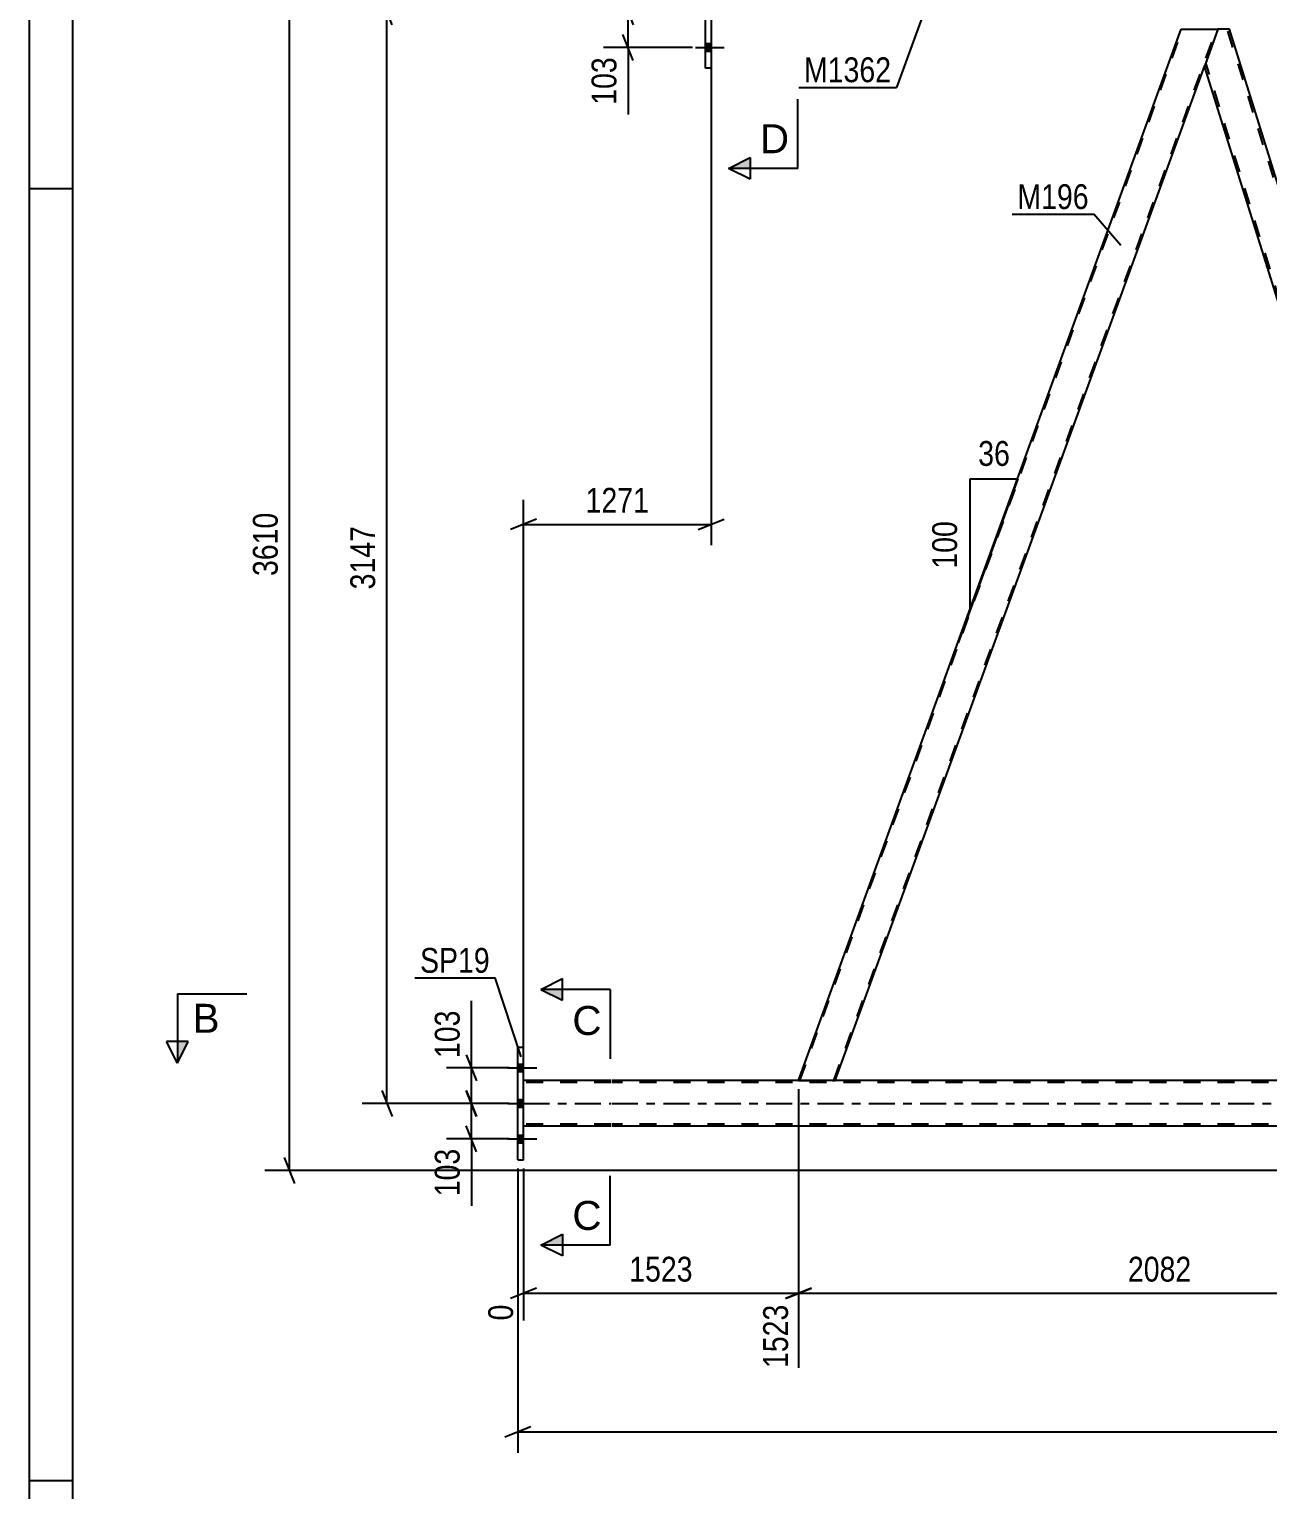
# Model space of a CAD drawing. Header units: millimetres. Extents: x 0 to 841, y 0 to 594.
# Drawn here: x 0 to 142.8, y 297 to 465.4 of the extents above; entities that cross this region are included whole.
import ezdxf

# ---------------------------------------------------------------- set-up
doc = ezdxf.new("R2010")
doc.units = ezdxf.units.MM
doc.linetypes.add('DXK_LINE_DOT2', pattern=[3.9198, 1.9599, -1.9599])
doc.linetypes.add('DXK_LINE_DOT3', pattern=[5.9187, 2.979, -0.9799, 0.9799, -0.9799])
doc.styles.add('Arial', font='ARIAL.TTF', dxfattribs={"height": 0.2})
doc.styles.add('Arial Narrow', font='ARIALN.TTF', dxfattribs={"height": 0.2})

# ---------------------------------------------------------------- blocks, each defined once
blk = doc.blocks.new('Unknown-318885092-1133')
at = {"color": 5, "linetype": 'Continuous'}
for p, q in [((0, 594), (0, 0)), ((5, 589), (5, 5)), ((5, 447), (0, 447)), ((5, 298), (0, 298))]:
    blk.add_line(p, q, dxfattribs=at)
blk = doc.blocks.new('Part-318885092-3860 - 3819')
at = {"color": 2, "linetype": 'Continuous'}
for p, q in [((137.04, 465.4), (135.52, 461.21)), ((138.36, 465.4), (137.04, 465.4)), ((174.64, 349), (138.36, 465.4)), ((170.45, 349), (135.5, 461.15)), ((135.52, 461.21), (135.51, 461.2))]:
    blk.add_line(p, q, dxfattribs=at)
at = {"color": 7, "linetype": 'DXK_LINE_DOT2'}
for p, q in [((174.93, 347.28), (138.11, 465.4)), ((172.21, 344.18), (135.63, 461.52)), ((135.52, 461.21), (135.5, 461.15)), ((171.96, 344.18), (170.45, 349)), ((175.06, 347.65), (174.64, 349)), ((173.8, 344.18), (175.06, 347.65)), ((171.96, 344.18), (173.8, 344.18))]:
    blk.add_line(p, q, dxfattribs=at)
blk = doc.blocks.new('Part-318885092-3903 - 3819')
at = {"color": 2, "linetype": 'Continuous'}
for p, q in [((88.67, 344.18), (132.79, 465.4)), ((132.79, 465.4), (137.04, 465.4)), ((92.92, 344.18), (135.51, 461.2))]:
    blk.add_line(p, q, dxfattribs=at)
at = {"color": 7, "linetype": 'DXK_LINE_DOT2'}
for p, q in [((88.84, 344.18), (132.96, 465.4)), ((92.75, 344.18), (136.87, 465.4)), ((137.04, 465.4), (135.51, 461.2)), ((88.67, 344.18), (92.92, 344.18))]:
    blk.add_line(p, q, dxfattribs=at)
blk = doc.blocks.new('Part-318885092-3912 - 3819')
at = {"color": 2, "linetype": 'Continuous'}
for p, q in [((67.1, 344.18), (56.98, 344.18)), ((167.32, 344.18), (67.2, 344.18)), ((67.1, 338.9), (56.98, 338.9)), ((167.32, 338.9), (67.2, 338.9))]:
    blk.add_line(p, q, dxfattribs=at)
at = {"color": 7, "linetype": 'DXK_LINE_DOT2'}
for p, q in [((56.98, 338.9), (56.98, 344.18)), ((67.1, 343.94), (56.98, 343.94)), ((742.58, 343.94), (67.2, 343.94)), ((67.1, 339.14), (56.98, 339.14)), ((742.58, 339.14), (67.2, 339.14))]:
    blk.add_line(p, q, dxfattribs=at)
at = {"color": 7, "linetype": 'DXK_LINE_DOT3'}
for p, q in [((56.98, 341.54), (67.1, 341.54)), ((67.2, 341.54), (742.58, 341.54))]:
    blk.add_line(p, q, dxfattribs=at)
blk = doc.blocks.new('Bolt-318885092-3988 - 3819')
at = {"linetype": 'Continuous'}
for points in [[(56.98, 345.2), (56.98, 346.08), (56.34, 346.08), (56.34, 345.2)], [(56.98, 345.2), (56.98, 346.08), (56.34, 346.08), (56.34, 345.2)], [(56.98, 345.2), (56.98, 346.08), (56.34, 346.08), (56.34, 345.2)], [(56.98, 341.1), (56.98, 341.98), (56.34, 341.98), (56.34, 341.1)], [(56.98, 341.1), (56.98, 341.98), (56.34, 341.98), (56.34, 341.1)], [(56.98, 337), (56.98, 337.88), (56.34, 337.88), (56.34, 337)], [(56.98, 337), (56.98, 337.88), (56.34, 337.88), (56.34, 337)], [(56.98, 337), (56.98, 337.88), (56.34, 337.88), (56.34, 337)]]:
    blk.add_hatch(color=1, dxfattribs=at).paths.add_polyline_path(points)
at = {"color": 1, "linetype": 'Continuous'}
for p, q in [((55.18, 345.64), (58.5, 345.64)), ((55.18, 345.64), (58.5, 345.64)), ((55.18, 345.64), (58.5, 345.64)), ((56.34, 346.08), (56.98, 346.08)), ((56.34, 346.08), (56.98, 346.08)), ((56.34, 346.08), (56.98, 346.08)), ((56.34, 345.2), (56.98, 345.2)), ((56.34, 345.2), (56.98, 345.2)), ((56.34, 345.2), (56.98, 345.2)), ((56.34, 341.98), (56.98, 341.98)), ((56.34, 341.98), (56.98, 341.98)), ((55.18, 341.54), (58.5, 341.54)), ((55.18, 341.54), (58.5, 341.54)), ((56.34, 341.1), (56.98, 341.1)), ((56.34, 341.1), (56.98, 341.1)), ((55.18, 337.44), (58.5, 337.44)), ((55.18, 337.44), (58.5, 337.44)), ((55.18, 337.44), (58.5, 337.44)), ((56.34, 337.88), (56.98, 337.88)), ((56.34, 337.88), (56.98, 337.88)), ((56.34, 337.88), (56.98, 337.88)), ((56.34, 337), (56.98, 337)), ((56.34, 337), (56.98, 337)), ((56.34, 337), (56.98, 337))]:
    blk.add_line(p, q, dxfattribs=at)
blk = doc.blocks.new('Part-318885092-4006 - 3819')
at = {"color": 2, "linetype": 'Continuous'}
for p, q in [((78.6, 473.9), (77.96, 473.9)), ((77.96, 460.9), (77.96, 473.9)), ((78.6, 473.9), (78.6, 460.9)), ((78.6, 460.9), (77.96, 460.9))]:
    blk.add_line(p, q, dxfattribs=at)
blk = doc.blocks.new('Part-318885092-4136 - 3819')
at = {"color": 2, "linetype": 'Continuous'}
for p, q in [((56.34, 335.04), (56.34, 348.04)), ((56.34, 348.04), (56.98, 348.04)), ((56.98, 335.04), (56.98, 348.04)), ((56.34, 335.04), (56.98, 335.04))]:
    blk.add_line(p, q, dxfattribs=at)
blk = doc.blocks.new('Bolt-318885092-4148 - 3819')
at = {"linetype": 'Continuous'}
for points in [[(78.6, 471.06), (78.6, 471.94), (77.96, 471.94), (77.96, 471.06)], [(78.6, 471.06), (78.6, 471.94), (77.96, 471.94), (77.96, 471.06)], [(78.6, 471.06), (78.6, 471.94), (77.96, 471.94), (77.96, 471.06)], [(78.6, 466.96), (78.6, 467.84), (77.96, 467.84), (77.96, 466.96)], [(78.6, 466.96), (78.6, 467.84), (77.96, 467.84), (77.96, 466.96)], [(78.6, 462.86), (78.6, 463.74), (77.96, 463.74), (77.96, 462.86)], [(78.6, 462.86), (78.6, 463.74), (77.96, 463.74), (77.96, 462.86)], [(78.6, 462.86), (78.6, 463.74), (77.96, 463.74), (77.96, 462.86)]]:
    blk.add_hatch(color=1, dxfattribs=at).paths.add_polyline_path(points)
at = {"color": 1, "linetype": 'Continuous'}
for p, q in [((77.96, 471.94), (78.6, 471.94)), ((77.96, 471.94), (78.6, 471.94)), ((77.96, 471.94), (78.6, 471.94)), ((76.8, 471.5), (80.12, 471.5)), ((76.8, 471.5), (80.12, 471.5)), ((76.8, 471.5), (80.12, 471.5)), ((77.96, 471.06), (78.6, 471.06)), ((77.96, 471.06), (78.6, 471.06)), ((77.96, 471.06), (78.6, 471.06)), ((76.8, 467.4), (80.12, 467.4)), ((76.8, 467.4), (80.12, 467.4)), ((77.96, 467.84), (78.6, 467.84)), ((77.96, 467.84), (78.6, 467.84)), ((77.96, 466.96), (78.6, 466.96)), ((77.96, 466.96), (78.6, 466.96)), ((76.8, 463.3), (80.12, 463.3)), ((76.8, 463.3), (80.12, 463.3)), ((76.8, 463.3), (80.12, 463.3)), ((77.96, 463.74), (78.6, 463.74)), ((77.96, 463.74), (78.6, 463.74)), ((77.96, 463.74), (78.6, 463.74)), ((77.96, 462.86), (78.6, 462.86)), ((77.96, 462.86), (78.6, 462.86)), ((77.96, 462.86), (78.6, 462.86))]:
    blk.add_line(p, q, dxfattribs=at)
blk = doc.blocks.new('StraightDimension-318885092-4994 - 3819')
at = {"color": 7, "linetype": 'Continuous'}
for p, q in [((50.37, 343.04), (51.57, 340.04)), ((55.34, 341.54), (48.12, 341.54)), ((50.97, 337.44), (50.97, 341.54)), ((51.57, 335.94), (50.37, 338.94)), ((55.34, 337.44), (48.12, 337.44))]:
    blk.add_line(p, q, dxfattribs=at)
at = {"color": 0}
blk.add_wipeout([(50.22, 336.92), (46.02, 336.92), (46.02, 330.23), (50.22, 330.23)], dxfattribs=at)
at = {"color": 7, "linetype": 'Continuous'}
blk.add_line((50.97, 337.44), (50.97, 329.71), dxfattribs=at)
blk.add_line((50.97, 337.44), (50.97, 329.71), dxfattribs=at)
at = {"color": 3, "style": 'Arial Narrow'}
blk.add_text('103', height=2.863, rotation=90.0002, dxfattribs=at).set_placement((49.62, 330.83))
blk = doc.blocks.new('StraightDimension-318885092-4890 - 3819')
at = {"color": 7, "linetype": 'Continuous'}
for p, q in [((88.67, 343.18), (88.67, 311.03)), ((171.96, 343.18), (171.96, 311.03)), ((90.17, 320.24), (87.17, 319.04)), ((170.46, 319.04), (173.46, 320.24)), ((88.67, 319.64), (171.96, 319.64))]:
    blk.add_line(p, q, dxfattribs=at)
at = {"color": 0}
blk.add_wipeout([(134.57, 320.39), (134.57, 324.59), (126.06, 324.59), (126.06, 320.39)], dxfattribs=at)
at = {"color": 0, "linetype": 'Continuous'}
blk.add_wipeout([(171.36, 318.94), (167.16, 318.94), (167.16, 310.43), (171.36, 310.43)], dxfattribs=at)
at = {"color": 3, "style": 'Arial Narrow'}
blk.add_text('2082', height=2.863, dxfattribs=at).set_placement((126.66, 320.99))
at = {"color": 3, "linetype": 'Continuous', "style": 'Arial Narrow'}
blk.add_text('3605', height=2.863, rotation=90.0002, dxfattribs=at).set_placement((170.76, 311.03))
blk = doc.blocks.new('StraightDimension-318885092-5021 - 3819')
at = {"color": 7, "linetype": 'Continuous'}
for p, q in [((68.44, 468.9), (69.64, 465.9)), ((76.46, 467.4), (66.19, 467.4)), ((69.04, 463.3), (69.04, 467.4)), ((76.46, 463.3), (66.19, 463.3)), ((69.64, 461.8), (68.44, 464.8))]:
    blk.add_line(p, q, dxfattribs=at)
at = {"color": 0}
blk.add_wipeout([(68.29, 462.78), (64.09, 462.78), (64.09, 456.09), (68.29, 456.09)], dxfattribs=at)
at = {"color": 7, "linetype": 'Continuous'}
blk.add_line((69.04, 463.3), (69.04, 455.57), dxfattribs=at)
blk.add_line((69.04, 463.3), (69.04, 455.57), dxfattribs=at)
at = {"color": 3, "style": 'Arial Narrow'}
blk.add_text('103', height=2.863, rotation=90.0002, dxfattribs=at).set_placement((67.69, 456.69))
blk = doc.blocks.new('StraightDimension-318885092-4951 - 3819')
at = {"color": 7, "linetype": 'Continuous'}
for p, q in [((78.6, 464.4), (78.6, 405.9)), ((56.98, 345.18), (56.98, 411.15)), ((58.48, 408.9), (55.48, 407.7)), ((56.98, 408.3), (78.6, 408.3)), ((77.1, 407.7), (80.1, 408.9))]:
    blk.add_line(p, q, dxfattribs=at)
at = {"color": 0}
blk.add_wipeout([(72.05, 409.05), (72.05, 413.25), (63.54, 413.25), (63.54, 409.05)], dxfattribs=at)
at = {"color": 3, "style": 'Arial Narrow'}
blk.add_text('1271', height=2.863, dxfattribs=at).set_placement((64.14, 409.65))
blk = doc.blocks.new('StraightDimension-318885092-4946 - 3819')
at = {"color": 7, "linetype": 'Continuous'}
for p, q in [((41.83, 465.9), (40.63, 468.9)), ((76.96, 467.4), (38.38, 467.4)), ((41.23, 341.54), (41.23, 467.4)), ((40.63, 343.04), (41.83, 340.04)), ((55.34, 341.54), (38.38, 341.54))]:
    blk.add_line(p, q, dxfattribs=at)
at = {"color": 0}
blk.add_wipeout([(40.48, 408.73), (36.28, 408.73), (36.28, 400.21), (40.48, 400.21)], dxfattribs=at)
at = {"color": 3, "style": 'Arial Narrow'}
blk.add_text('3147', height=2.863, rotation=90.0002, dxfattribs=at).set_placement((39.88, 400.81))
blk = doc.blocks.new('StraightDimension-318885092-4658 - 3819')
at = {"color": 7, "linetype": 'Continuous'}
for p, q in [((88.67, 343.18), (88.67, 311.03)), ((56.98, 334.04), (56.98, 316.51)), ((58.48, 320.24), (55.48, 319.04)), ((87.17, 319.04), (90.17, 320.24)), ((56.98, 319.64), (88.67, 319.64))]:
    blk.add_line(p, q, dxfattribs=at)
at = {"color": 0}
blk.add_wipeout([(77.08, 320.39), (77.08, 324.59), (68.57, 324.59), (68.57, 320.39)], dxfattribs=at)
at = {"color": 0, "linetype": 'Continuous'}
for points in [[(56.38, 318.94), (52.18, 318.94), (52.18, 315.91), (56.38, 315.91)], [(88.07, 318.94), (83.87, 318.94), (83.87, 310.43), (88.07, 310.43)]]:
    blk.add_wipeout(points, dxfattribs=at)
at = {"color": 3, "style": 'Arial Narrow'}
blk.add_text('1523', height=2.863, dxfattribs=at).set_placement((69.17, 320.99))
at = {"color": 3, "linetype": 'Continuous', "style": 'Arial Narrow'}
for s, height, p in [('0', 2.86, (55.78, 316.51)), ('1523', 2.863, (87.47, 311.03))]:
    blk.add_text(s, height=height, rotation=90.0002, dxfattribs=at).set_placement(p)
blk = doc.blocks.new('StraightDimension-318885092-5002 - 3819')
at = {"color": 7, "linetype": 'Continuous'}
for p, q in [((50.37, 347.14), (51.57, 344.14)), ((55.34, 345.64), (48.12, 345.64)), ((50.97, 341.54), (50.97, 345.64)), ((51.57, 340.04), (50.37, 343.04)), ((55.34, 341.54), (48.12, 341.54))]:
    blk.add_line(p, q, dxfattribs=at)
at = {"color": 0}
blk.add_wipeout([(50.22, 352.85), (46.02, 352.85), (46.02, 346.17), (50.22, 346.17)], dxfattribs=at)
at = {"color": 7, "linetype": 'Continuous'}
blk.add_line((50.97, 345.64), (50.97, 353.37), dxfattribs=at)
blk.add_line((50.97, 345.64), (50.97, 353.37), dxfattribs=at)
at = {"color": 3, "style": 'Arial Narrow'}
blk.add_text('103', height=2.863, rotation=90.0002, dxfattribs=at).set_placement((49.62, 346.77))
blk = doc.blocks.new('StraightDimension-318885092-4647 - 3819')
at = {"color": 7, "linetype": 'Continuous'}
for p, q in [((56.34, 334.04), (56.34, 301.26)), ((57.84, 304.26), (54.84, 303.06)), ((56.34, 303.66), (794.31, 303.66))]:
    blk.add_line(p, q, dxfattribs=at)
blk = doc.blocks.new('StraightDimension-318885092-5070 - 3819')
at = {"color": 7, "linetype": 'Continuous'}
for p, q in [((30.6, 476.7), (29.4, 479.7)), ((80.16, 478.2), (27.15, 478.2)), ((30, 333.8), (30, 478.2)), ((29.4, 335.3), (30.6, 332.3)), ((166.32, 333.8), (27.15, 333.8))]:
    blk.add_line(p, q, dxfattribs=at)
at = {"color": 0}
blk.add_wipeout([(29.25, 410.26), (25.05, 410.26), (25.05, 401.75), (29.25, 401.75)], dxfattribs=at)
at = {"color": 3, "style": 'Arial Narrow'}
blk.add_text('3610', height=2.863, rotation=90.0002, dxfattribs=at).set_placement((28.65, 402.35))
blk = doc.blocks.new('AngleDimension-318885092-5279 - 3819')
at = {"color": 7, "linetype": 'Continuous'}
for p, q in [((108.46, 413.55), (114, 413.55)), ((108.46, 398.33), (114, 413.55)), ((108.46, 398.33), (108.46, 413.55)), ((107.11, 394.63), (108.46, 398.33))]:
    blk.add_line(p, q, dxfattribs=at)
at = {"color": 0}
for points in [[(113.66, 414.45), (113.66, 418.65), (108.8, 418.65), (108.8, 414.45)], [(107.56, 409.28), (103.36, 409.28), (103.36, 402.6), (107.56, 402.6)]]:
    blk.add_wipeout(points, dxfattribs=at)
at = {"color": 3, "style": 'Arial Narrow'}
blk.add_text('36', height=2.863, dxfattribs=at).set_placement((109.4, 415.05))
blk.add_text('100', height=2.863, rotation=90.0002, dxfattribs=at).set_placement((106.96, 403.2))
blk = doc.blocks.new('Mark-318885092-3899 - 3819')
at = {"color": 0}
blk.add_wipeout([(122.14, 444.66), (122.14, 447.66), (113.92, 447.66), (113.92, 444.66)], dxfattribs=at)
blk.add_wipeout([(122.14, 444.66), (122.14, 447.66), (113.92, 447.66), (113.92, 444.66)], dxfattribs=at)
at = {"color": 30, "linetype": 'Continuous'}
for p in [(113.32, 444.06), (125.84, 440.45)]:
    blk.add_line(p, (122.74, 444.06), dxfattribs=at)
at = {"color": 3, "style": 'Arial Narrow'}
blk.add_text('M196', height=2.863, dxfattribs=at).set_placement((113.92, 444.66))
blk = doc.blocks.new('SectionMark-318885092-5420 - 3819')
at = {"linetype": 'Continuous'}
for points in [[(83.1, 502.78), (83.1, 501.53), (80.6, 502.78)], [(83.1, 450.6), (83.1, 449.35), (80.6, 449.35)]]:
    blk.add_hatch(color=6, dxfattribs=at).paths.add_polyline_path(points)
at = {"color": 6, "linetype": 'Continuous'}
for p, q in [((80.6, 502.78), (83.1, 504.03)), ((83.1, 501.53), (83.1, 504.03)), ((88.6, 502.78), (80.6, 502.78)), ((80.6, 502.78), (83.1, 501.53)), ((88.6, 502.78), (88.6, 494.78)), ((88.6, 449.35), (88.6, 457.35)), ((80.6, 449.35), (83.1, 450.6)), ((83.1, 450.6), (83.1, 448.1)), ((88.6, 449.35), (80.6, 449.35)), ((83.1, 448.1), (80.6, 449.35))]:
    blk.add_line(p, q, dxfattribs=at)
at = {"color": 0, "linetype": 'Continuous'}
for points in [[(87.6, 497.53), (87.6, 501.03), (84.23, 501.03), (84.23, 497.53)], [(87.6, 451.1), (87.6, 454.6), (84.23, 454.6), (84.23, 451.1)]]:
    blk.add_wipeout(points, dxfattribs=at)
at = {"color": 3, "linetype": 'Continuous', "style": 'Arial'}
for p in [(84.23, 497.53), (84.23, 451.1)]:
    blk.add_text('D', height=3.34, dxfattribs=at).set_placement(p)
blk = doc.blocks.new('Mark-318885092-4223 - 3819')
at = {"color": 0}
blk.add_wipeout([(99.37, 459.29), (99.37, 462.29), (89.32, 462.29), (89.32, 459.29)], dxfattribs=at)
blk.add_wipeout([(99.37, 459.29), (99.37, 462.29), (89.32, 462.29), (89.32, 459.29)], dxfattribs=at)
at = {"color": 30, "linetype": 'Continuous'}
for p in [(105.58, 473.98), (88.72, 458.69)]:
    blk.add_line(p, (99.97, 458.69), dxfattribs=at)
at = {"color": 3, "style": 'Arial Narrow'}
blk.add_text('M1362', height=2.863, dxfattribs=at).set_placement((89.32, 459.29))
blk = doc.blocks.new('Mark-318885092-4132 - 3819')
at = {"color": 0}
blk.add_wipeout([(53.1, 356.6), (53.1, 359.6), (45.06, 359.6), (45.06, 356.6)], dxfattribs=at)
blk.add_wipeout([(53.1, 356.6), (53.1, 359.6), (45.06, 359.6), (45.06, 356.6)], dxfattribs=at)
at = {"color": 30, "linetype": 'Continuous'}
for p in [(44.46, 356), (56.7, 346.91)]:
    blk.add_line(p, (53.7, 356), dxfattribs=at)
at = {"color": 3, "style": 'Arial Narrow'}
blk.add_text('SP19', height=2.863, dxfattribs=at).set_placement((45.06, 356.6))
blk = doc.blocks.new('SectionMark-318885092-5416 - 3819')
at = {"linetype": 'Continuous'}
for points in [[(61.48, 354.68), (61.48, 353.43), (58.98, 354.68)], [(61.48, 326.45), (61.48, 325.2), (58.98, 325.2)]]:
    blk.add_hatch(color=6, dxfattribs=at).paths.add_polyline_path(points)
at = {"color": 6, "linetype": 'Continuous'}
for p, q in [((58.98, 354.68), (61.48, 355.93)), ((61.48, 353.43), (61.48, 355.93)), ((66.98, 354.68), (58.98, 354.68)), ((58.98, 354.68), (61.48, 353.43)), ((66.98, 354.68), (66.98, 346.68)), ((66.98, 325.2), (66.98, 333.2)), ((58.98, 325.2), (61.48, 326.45)), ((66.98, 325.2), (58.98, 325.2)), ((61.48, 323.95), (58.98, 325.2)), ((61.48, 326.45), (61.48, 323.95))]:
    blk.add_line(p, q, dxfattribs=at)
at = {"color": 0, "linetype": 'Continuous'}
for points in [[(65.98, 349.43), (65.98, 352.93), (62.61, 352.93), (62.61, 349.43)], [(65.98, 326.95), (65.98, 330.45), (62.61, 330.45), (62.61, 326.95)]]:
    blk.add_wipeout(points, dxfattribs=at)
at = {"color": 3, "linetype": 'Continuous', "style": 'Arial'}
for p in [(62.61, 349.43), (62.61, 326.95)]:
    blk.add_text('C', height=3.34, dxfattribs=at).set_placement(p)
blk = doc.blocks.new('SectionMark-318885092-5418 - 3819')
at = {"linetype": 'Continuous'}
blk.add_hatch(color=6, dxfattribs=at).paths.add_polyline_path([(17.08, 348.68), (18.33, 348.68), (17.08, 346.18)])
at = {"color": 6, "linetype": 'Continuous'}
for p, q in [((17.08, 354.18), (25.08, 354.18)), ((17.08, 354.18), (17.08, 346.18)), ((17.08, 346.18), (15.83, 348.68)), ((18.33, 348.68), (15.83, 348.68)), ((17.08, 346.18), (18.33, 348.68))]:
    blk.add_line(p, q, dxfattribs=at)
at = {"color": 0, "linetype": 'Continuous'}
blk.add_wipeout([(21.94, 349.68), (21.94, 353.18), (18.83, 353.18), (18.83, 349.68)], dxfattribs=at)
at = {"color": 3, "linetype": 'Continuous', "style": 'Arial'}
blk.add_text('B', height=3.34, dxfattribs=at).set_placement((18.83, 349.68))

msp = doc.modelspace()

# ---------------------------------------------------------------- block references
for name in ['Unknown-318885092-1133', 'Part-318885092-4006 - 3819', 'Bolt-318885092-4148 - 3819', 'Part-318885092-3903 - 3819', 'Part-318885092-3860 - 3819', 'Part-318885092-4136 - 3819', 'Bolt-318885092-3988 - 3819', 'Part-318885092-3912 - 3819']:
    msp.add_blockref(name, (0, 0))

# ---------------------------------------------------------------- next in the draw order: block references
for name in ['StraightDimension-318885092-5021 - 3819', 'StraightDimension-318885092-4994 - 3819', 'StraightDimension-318885092-4890 - 3819']:
    msp.add_blockref(name, (0, 0))

# ---------------------------------------------------------------- next in the draw order: block references
msp.add_blockref('StraightDimension-318885092-4951 - 3819', (0, 0))

# ---------------------------------------------------------------- next in the draw order: block references
msp.add_blockref('StraightDimension-318885092-4946 - 3819', (0, 0))

# ---------------------------------------------------------------- next in the draw order: block references
msp.add_blockref('StraightDimension-318885092-4658 - 3819', (0, 0))

# ---------------------------------------------------------------- next in the draw order: block references
msp.add_blockref('StraightDimension-318885092-5002 - 3819', (0, 0))

# ---------------------------------------------------------------- next in the draw order: block references
msp.add_blockref('StraightDimension-318885092-4647 - 3819', (0, 0))

# ---------------------------------------------------------------- next in the draw order: block references
msp.add_blockref('StraightDimension-318885092-5070 - 3819', (0, 0))

# ---------------------------------------------------------------- next in the draw order: block references
for name in ['SectionMark-318885092-5420 - 3819', 'Mark-318885092-3899 - 3819', 'AngleDimension-318885092-5279 - 3819', 'Mark-318885092-4132 - 3819', 'SectionMark-318885092-5416 - 3819']:
    msp.add_blockref(name, (0, 0))

# ---------------------------------------------------------------- next in the draw order: block references
for name in ['Mark-318885092-4223 - 3819', 'SectionMark-318885092-5418 - 3819']:
    msp.add_blockref(name, (0, 0))

doc.saveas('drawing.dxf')
